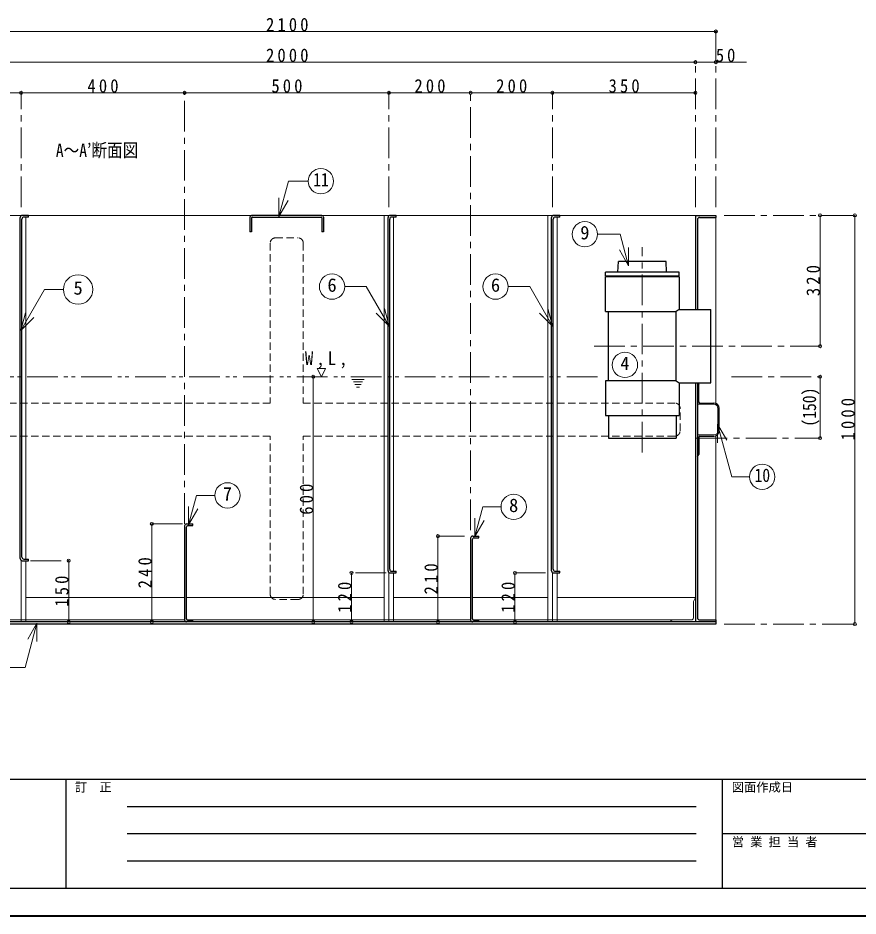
# Model space of a CAD drawing. Units: millimetres at full size, sheet at 1:15. Extents: x -3100 to 2975, y -2083 to 2132.
# Drawn here: x -1870 to 185, y -2083 to 115 of the extents above; entities that cross this region are included whole.
import ezdxf
from ezdxf.enums import TextEntityAlignment as Align

# ---------------------------------------------------------------- set-up
doc = ezdxf.new("R2010")
doc.units = ezdxf.units.MM
doc.header["$LTSCALE"] = 15
doc.header["$PDMODE"] = 32
doc.header["$PDSIZE"] = 7.5
for name, pattern in [('CHAIN1', [8, 5, -1, 1, -1]), ('DASHED1', [1.8, 1.2, -0.6]), ('DOUBLE_CHAIN1', [8.8, 5, -1, 0.6, -0.6, 0.6, -1])]:
    doc.linetypes.add(name, pattern=pattern)
doc.layers.add('0-0____1', color=7, linetype='Continuous', lineweight=18)
doc.layers.add('0-4____5', color=7, linetype='Continuous', lineweight=18)
doc.styles.add('ＭＳ ゴシック', font='')
doc.styles.get('ＭＳ ゴシック').set_extended_font_data('MS Gothic')

msp = doc.modelspace()

# ---------------------------------------------------------------- linework, layer by layer
at = {"layer": '0-0____1', "color": 4, "lineweight": 9}
for p, q in [((-2262.44, 82.14), (-162.44, 82.14)), ((-2212.44, 7.14), (-212.44, 7.14)), ((-212.44, 7.14), (-87.44, 7.14)), ((-2212.44, -67.86), (-1862.44, -67.86)), ((-1862.44, -67.86), (-1462.44, -67.86)), ((-1462.44, -67.86), (-962.44, -67.86)), ((-962.44, -67.86), (-762.44, -67.86)), ((-762.44, -67.86), (-562.44, -67.86)), ((-562.44, -67.86), (-212.44, -67.86)), ((92.56, -367.86), (92.56, -687.86)), ((177.56, -367.86), (177.56, -1367.86)), ((-1147.44, -1362.86), (-1147.44, -762.86)), ((92.56, -762.86), (92.56, -912.86)), ((-1542.44, -1122.86), (-1542.44, -1362.86)), ((-842.44, -1152.86), (-842.44, -1362.86)), ((-1862.44, -1211.86), (-1862.44, -1362.86)), ((-1745.94, -1212.86), (-1745.94, -1362.86)), ((-1053.94, -1242.86), (-1053.94, -1362.86)), ((-962.44, -1241.86), (-962.44, -1362.86)), ((-653.94, -1242.86), (-653.94, -1362.86)), ((-562.44, -1241.86), (-562.44, -1362.86)), ((-1850.94, -1302.86), (-1462.44, -1302.86)), ((-1458.44, -1302.86), (-973.94, -1302.86)), ((-950.94, -1302.86), (-762.44, -1302.86)), ((-758.44, -1302.86), (-573.94, -1302.86)), ((-550.94, -1302.86), (-212.44, -1302.86)), ((-1462.44, -1357.86), (-2157.44, -1357.86)), ((-762.44, -1357.86), (-1456.44, -1357.86)), ((-267.44, -1357.86), (-756.44, -1357.86))]:
    msp.add_line(p, q, dxfattribs=at)
at = {"layer": '0-0____1', "color": 4, "linetype": 'CHAIN1', "lineweight": 9}
for p, q in [((-162.44, -347.86), (-162.44, 82.14)), ((-212.44, -347.86), (-212.44, 7.14)), ((-1862.44, -347.86), (-1862.44, -67.86)), ((-1462.44, -1122.86), (-1462.44, -67.86)), ((-962.44, -347.86), (-962.44, -67.86)), ((-762.44, -1137.86), (-762.44, -67.86)), ((-562.44, -347.86), (-562.44, -67.86)), ((-142.44, -367.86), (177.56, -367.86)), ((-342.44, -947.86), (-342.44, -445.86)), ((-460.44, -687.86), (92.56, -687.86)), ((-1022.94, -769.11), (-1052.94, -769.11)), ((-124.44, -762.86), (92.56, -762.86)), ((-1026.69, -775.36), (-1049.19, -775.36)), ((-1030.44, -781.61), (-1045.44, -781.61)), ((-1034.19, -787.86), (-1041.69, -787.86)), ((-209.44, -912.86), (92.56, -912.86)), ((-1467.44, -1122.86), (-1542.44, -1122.86)), ((-777.44, -1152.86), (-842.44, -1152.86)), ((-1839.44, -1212.86), (-1745.94, -1212.86)), ((-969.44, -1242.86), (-1053.94, -1242.86)), ((-579.44, -1242.86), (-653.94, -1242.86)), ((-142.44, -1367.86), (177.56, -1367.86))]:
    msp.add_line(p, q, dxfattribs=at)
at = {"layer": '0-0____1'}
for p, q in [((-1231.36, -370.2), (-1208.33, -284.26)), ((-1208.33, -284.26), (-1159.93, -284.26)), ((-1231.36, -370.2), (-1231.36, -325.2)), ((-1231.36, -370.2), (-1208.86, -331.23)), ((-2212.44, -367.86), (-1859.44, -367.86)), ((-1850.94, -371.86), (-1850.94, -1208.86)), ((-1844.44, -367.86), (-1298.44, -367.86)), ((-1126.44, -367.86), (-959.44, -367.86)), ((-973.94, -367.86), (-973.94, -1362.86)), ((-950.94, -371.86), (-950.94, -1238.86)), ((-944.44, -367.86), (-559.44, -367.86)), ((-573.94, -367.86), (-573.94, -1362.86)), ((-550.94, -371.86), (-550.94, -1238.86)), ((-544.44, -367.86), (-212.44, -367.86)), ((-162.44, -372.86), (-162.44, -828.11)), ((-451.97, -413.96), (-396.71, -413.96)), ((-375.99, -491.31), (-396.71, -413.96)), ((-375.99, -491.31), (-398.49, -452.34)), ((-375.99, -491.31), (-375.99, -446.31)), ((-1070.54, -542.16), (-1017.83, -542.16)), ((-961.84, -639.14), (-1017.83, -542.16)), ((-670.54, -542.16), (-617.83, -542.16)), ((-561.84, -639.14), (-617.83, -542.16)), ((-1862.89, -649.88), (-1851.24, -606.41)), ((-961.84, -639.14), (-993.66, -607.32)), ((-961.84, -639.14), (-973.48, -595.67)), ((-561.84, -639.14), (-593.66, -607.32)), ((-561.84, -639.14), (-573.48, -595.67)), ((-1862.89, -649.88), (-1831.07, -618.06)), ((-1137.64, -742.45), (-1127.44, -762.86)), ((-1137.64, -742.45), (-1117.24, -742.45)), ((-1127.44, -762.86), (-1117.24, -742.45)), ((-207.44, -830.11), (-167.44, -830.11)), ((-157.44, -895.11), (-157.44, -840.11)), ((-158.07, -879.16), (-135.57, -918.13)), ((-158.07, -879.16), (-158.07, -924.16)), ((-207.44, -905.11), (-167.44, -905.11)), ((-162.44, -1357.86), (-162.44, -907.11)), ((-1452.55, -1125.28), (-1433.19, -1053.04)), ((-1433.19, -1053.04), (-1388.48, -1053.04)), ((-1452.55, -1125.28), (-1452.55, -1080.28)), ((-1452.55, -1125.28), (-1430.05, -1086.31)), ((-752.23, -1153.47), (-732.88, -1081.22)), ((-732.88, -1081.22), (-688.16, -1081.22)), ((-752.23, -1153.47), (-752.23, -1108.47)), ((-752.23, -1153.47), (-729.73, -1114.5)), ((-1850.94, -1212.86), (-1850.94, -1362.86)), ((-950.94, -1242.86), (-950.94, -1362.86)), ((-550.94, -1242.86), (-550.94, -1362.86)), ((-217.44, -1312.86), (-212.44, -1302.86)), ((-217.44, -1352.86), (-217.44, -1312.86)), ((-267.44, -1357.86), (-277.44, -1362.86)), ((-222.44, -1357.86), (-267.44, -1357.86)), ((-1823.68, -1365.76), (-1852.72, -1474.12)), ((-1823.68, -1365.76), (-1846.18, -1404.73)), ((-1823.68, -1365.76), (-1823.68, -1410.76)), ((-1917, -1474.12), (-1852.72, -1474.12))]:
    msp.add_line(p, q, dxfattribs=at)
at = {"layer": '0-0____1', "color": 5, "lineweight": 25}
for p, q in [((-1864.44, -1207.86), (-1864.44, -372.86)), ((-1844.44, -367.86), (-1859.44, -367.86)), ((-1844.44, -371.86), (-1855.44, -371.86)), ((-1844.44, -371.86), (-1844.44, -367.86)), ((-1302.44, -371.86), (-1302.44, -407.86)), ((-1126.44, -367.86), (-1298.44, -367.86)), ((-1296.44, -371.86), (-1128.44, -371.86)), ((-1122.44, -371.86), (-1122.44, -407.86)), ((-964.44, -1237.86), (-964.44, -372.86)), ((-944.44, -367.86), (-959.44, -367.86)), ((-944.44, -371.86), (-955.44, -371.86)), ((-944.44, -371.86), (-944.44, -367.86)), ((-564.44, -1237.86), (-564.44, -372.86)), ((-544.44, -367.86), (-559.44, -367.86)), ((-544.44, -371.86), (-555.44, -371.86)), ((-544.44, -371.86), (-544.44, -367.86)), ((-212.44, -367.86), (-212.44, -597.86)), ((-202.44, -372.86), (-162.44, -372.86)), ((-1860.44, -1203.86), (-1860.44, -376.86)), ((-1126.44, -373.86), (-1126.44, -407.86)), ((-960.44, -1233.86), (-960.44, -376.86)), ((-560.44, -1233.86), (-560.44, -376.86)), ((-207.44, -377.86), (-207.44, -597.86)), ((-1122.44, -407.86), (-1126.44, -407.86)), ((-401.94, -506.86), (-400.94, -480.86)), ((-283.94, -480.86), (-400.94, -480.86)), ((-282.94, -506.86), (-283.94, -480.86)), ((-432.44, -516.86), (-432.44, -506.86)), ((-252.44, -506.86), (-432.44, -506.86)), ((-252.44, -516.86), (-432.44, -516.86)), ((-252.44, -517.86), (-432.44, -517.86)), ((-432.44, -602.86), (-432.44, -517.86)), ((-252.44, -516.86), (-252.44, -506.86)), ((-252.44, -517.86), (-252.44, -597.86)), ((-432.44, -602.86), (-259.44, -602.86)), ((-425.44, -772.86), (-425.44, -602.86)), ((-252.44, -597.86), (-259.44, -602.86)), ((-259.44, -772.86), (-259.44, -602.86)), ((-252.44, -597.86), (-174.44, -597.86)), ((-432.44, -772.86), (-432.44, -857.86)), ((-259.44, -772.86), (-432.44, -772.86)), ((-259.44, -772.86), (-252.44, -777.86)), ((-252.44, -777.86), (-252.44, -857.86)), ((-212.44, -777.86), (-212.44, -1362.86)), ((-207.44, -777.86), (-207.44, -1352.86)), ((-206.99, -777.86), (-204.44, -782.11)), ((-204.44, -824.11), (-204.44, -782.11)), ((-201.44, -827.11), (-167.44, -827.11)), ((-154.44, -895.11), (-154.44, -840.11)), ((-432.44, -857.86), (-252.44, -857.86)), ((-425.44, -857.86), (-425.44, -912.86)), ((-259.44, -857.86), (-259.44, -912.86)), ((-425.44, -912.86), (-259.44, -912.86)), ((-204.44, -911.11), (-204.44, -953.11)), ((-201.44, -908.11), (-167.44, -908.11)), ((-207.44, -958.11), (-204.44, -953.11)), ((-1458.44, -1131.86), (-1458.44, -1353.86)), ((-1457.44, -1122.86), (-1442.44, -1122.86)), ((-758.44, -1161.86), (-758.44, -1353.86)), ((-757.44, -1152.86), (-742.44, -1152.86)), ((-1855.44, -1208.86), (-1844.44, -1208.86)), ((-959.44, -1242.86), (-944.44, -1242.86)), ((-955.44, -1238.86), (-944.44, -1238.86)), ((-944.44, -1242.86), (-944.44, -1238.86)), ((-555.44, -1238.86), (-544.44, -1238.86)), ((-1442.44, -1358.86), (-1453.44, -1358.86)), ((-1442.44, -1362.86), (-1442.44, -1358.86)), ((-742.44, -1358.86), (-753.44, -1358.86)), ((-742.44, -1362.86), (-742.44, -1358.86)), ((-202.44, -1357.86), (-162.44, -1357.86)), ((-162.44, -1357.86), (-162.44, -1367.86)), ((-162.44, -1362.86), (-2262.44, -1362.86)), ((-162.44, -1367.86), (-2262.44, -1367.86))]:
    msp.add_line(p, q, dxfattribs=at)
at = {"layer": '0-0____1', "color": 4, "linetype": 'DASHED1', "lineweight": 9}
for p, q in [((-1252.94, -435.86), (-1252.94, -827.11)), ((-1239.94, -422.86), (-1184.94, -422.86)), ((-1171.94, -435.86), (-1171.94, -827.11)), ((-2161.94, -827.11), (-1252.94, -827.11)), ((-262.94, -827.11), (-1171.94, -827.11)), ((-249.94, -895.11), (-249.94, -840.11)), ((-2161.94, -908.11), (-1252.94, -908.11)), ((-1252.94, -1294.86), (-1252.94, -908.11)), ((-1171.94, -1294.86), (-1171.94, -908.11)), ((-262.94, -908.11), (-1171.94, -908.11)), ((-1184.94, -1307.86), (-1239.94, -1307.86))]:
    msp.add_line(p, q, dxfattribs=at)
at = {"layer": '0-0____1', "color": 4, "linetype": 'DOUBLE_CHAIN1', "lineweight": 9}
msp.add_line((-452.44, -762.86), (-2194.96, -762.86), dxfattribs=at)
at = {"layer": '0-0____1', "color": 6, "lineweight": 25}
for p, q in [((-3032.44, -1747.16), (2907.56, -1747.16)), ((-1753.15, -1747.16), (-1753.15, -2015.02)), ((-146.01, -2015.02), (-146.01, -1747.16)), ((-1603.15, -1814.12), (-210.3, -1814.12)), ((-210.3, -1881.09), (-1603.15, -1881.09)), ((2907.56, -1881.09), (-146.01, -1881.09)), ((-210.3, -1948.05), (-1603.15, -1948.05)), ((2907.56, -2015.02), (-3032.44, -2015.02))]:
    msp.add_line(p, q, dxfattribs=at)
at = {"layer": '0-0____1', "color": 1, "lineweight": 40}
msp.add_line((2975.06, -2082.52), (-3099.94, -2082.52), dxfattribs=at)
at = {"layer": '0-0____1', "color": 5, "lineweight": 25}
for points in [[(-212.44, -367.86), (-162.44, -367.86), (-162.44, -372.86)], [(-1298.44, -373.86), (-1298.44, -407.86), (-1302.44, -407.86)], [(-252.44, -777.86), (-174.44, -777.86), (-174.44, -597.86)], [(-1453.44, -1126.86), (-1442.44, -1126.86), (-1442.44, -1122.86)], [(-753.44, -1156.86), (-742.44, -1156.86), (-742.44, -1152.86)], [(-1859.44, -1212.86), (-1844.44, -1212.86), (-1844.44, -1208.86)], [(-559.44, -1242.86), (-544.44, -1242.86), (-544.44, -1238.86)]]:
    msp.add_lwpolyline(points, dxfattribs=at)
at = {"layer": '0-0____1'}
for points in [[(-1862.89, -649.88), (-1804.81, -549.28), (-1758.85, -549.28)], [(-158.07, -879.16), (-123.66, -1007.59), (-80.09, -1007.59)]]:
    msp.add_lwpolyline(points, dxfattribs=at)
for centre, radius in [((-1128.93, -284.26), 31), ((-482.97, -413.96), 31), ((-1722.85, -549.28), 36), ((-1101.54, -542.16), 31), ((-701.54, -542.16), 31), ((-384.92, -733.79), 31), ((-49.09, -1007.59), 31), ((-1357.48, -1053.04), 31), ((-657.16, -1081.22), 31)]:
    msp.add_circle(centre, radius, dxfattribs=at)
at = {"layer": '0-0____1', "color": 5, "lineweight": 25}
for centre, radius, start, end in [((-1859.44, -372.86), 5, 90, 180), ((-1855.44, -376.86), 5, 90, 180), ((-1298.44, -371.86), 4, 90, 180), ((-1296.44, -373.86), 2, 90, 180), ((-1128.44, -373.86), 2, 0, 90), ((-1126.44, -371.86), 4, 0, 90), ((-959.44, -372.86), 5, 90, 180), ((-955.44, -376.86), 5, 90, 180), ((-559.44, -372.86), 5, 90, 180), ((-555.44, -376.86), 5, 90, 180), ((-202.44, -377.86), 5, 90, 180), ((-201.44, -824.11), 3, 180, 270), ((-167.44, -840.11), 13, 0, 90), ((-167.44, -895.11), 13, 270, 0), ((-201.44, -911.11), 3, 90, 180), ((-1457.44, -1127.86), 5, 90, 180), ((-1453.44, -1131.86), 5, 90, 180), ((-757.44, -1157.86), 5, 90, 180), ((-753.44, -1161.86), 5, 90, 180), ((-1859.44, -1207.86), 5, 180, 270), ((-1855.44, -1203.86), 5, 180, 270), ((-959.44, -1237.86), 5, 180, 270), ((-955.44, -1233.86), 5, 180, 270), ((-559.44, -1237.86), 5, 180, 270), ((-555.44, -1233.86), 5, 180, 270), ((-1457.44, -1357.86), 5, 180, 270), ((-1453.44, -1353.86), 5, 180, 270), ((-757.44, -1357.86), 5, 180, 270), ((-753.44, -1353.86), 5, 180, 270), ((-202.44, -1352.86), 5, 180, 270)]:
    msp.add_arc(centre, radius, start, end, dxfattribs=at)
at = {"layer": '0-0____1', "color": 4, "linetype": 'DASHED1', "lineweight": 9}
for centre, start, end in [((-1239.94, -435.86), 90, 180), ((-1184.94, -435.86), 0, 90), ((-262.94, -840.11), 0, 90), ((-262.94, -895.11), 270, 0), ((-1239.94, -1294.86), 180, 270), ((-1184.94, -1294.86), 270, 0)]:
    msp.add_arc(centre, 13, start, end, dxfattribs=at)
at = {"layer": '0-0____1'}
for centre, radius, start, end in [((-167.44, -840.11), 10, 0, 90), ((-167.44, -895.11), 10, 270, 0), ((-222.44, -1352.86), 5, 270, 0)]:
    msp.add_arc(centre, radius, start, end, dxfattribs=at)
at = {"layer": '0-0____1', "color": 4}
for p in [(-162.44, 82.14), (-212.44, 7.14), (-162.44, 7.14), (-1862.44, -67.86), (-1462.44, -67.86), (-962.44, -67.86), (-762.44, -67.86), (-562.44, -67.86), (-212.44, -67.86), (92.56, -367.86), (177.56, -367.86), (92.56, -687.86), (-1147.44, -762.86), (92.56, -762.86), (92.56, -912.86), (-1542.44, -1122.86), (-842.44, -1152.86), (-1745.94, -1212.86), (-1053.94, -1242.86), (-653.94, -1242.86), (-1745.94, -1362.86), (-1542.44, -1362.86), (-1147.44, -1362.86), (-1053.94, -1362.86), (-842.44, -1362.86), (-653.94, -1362.86), (177.56, -1367.86)]:
    msp.add_point(p, dxfattribs=at)
at = {"layer": '0-4____5', "color": 5, "lineweight": 25}
for p, q in [((-1462.44, -1127.86), (-1462.44, -1357.86)), ((-762.44, -1157.86), (-762.44, -1357.86))]:
    msp.add_line(p, q, dxfattribs=at)

# ---------------------------------------------------------------- texts
at = {"layer": '0-0____1', "style": 'ＭＳ ゴシック', "width": 0.85}
for s, p in [('A～A’断面図', (-1777.44, -234.86)), ('11', (-1147.68, -306.76)), ('10', (-67.84, -1030.09))]:
    msp.add_text(s, height=32.99, dxfattribs=at).set_placement(p, align=Align.BOTTOM_LEFT)
at = {"layer": '0-0____1', "style": 'ＭＳ ゴシック'}
for s, height, p in [('9', 32.99, (-494.22, -436.46)), ('6', 32.99, (-1112.79, -564.66)), ('6', 32.99, (-712.79, -564.66)), ('5', 32.99, (-1734.1, -571.78)), ('4', 32.99, (-396.17, -756.29)), ('7', 32.99, (-1368.73, -1075.54)), ('8', 32.99, (-668.41, -1103.72)), ('訂\u3000正', 21.99, (-1730.65, -1784.66)), ('図面作成日', 21.99, (-123.51, -1784.66)), ('営 業 担 当 者', 21.99, (-123.51, -1918.59))]:
    msp.add_text(s, height=height, dxfattribs=at).set_placement(p, align=Align.BOTTOM_LEFT)
at = {"layer": '0-0____1', "style": 'ＭＳ ゴシック', "width": 0.85}
msp.add_text('(150)', height=32.99, rotation=90, dxfattribs=at).set_placement((92.56, -884.74), align=Align.BOTTOM_LEFT)
at = {"layer": '0-0____1', "char_height": 32.99, "attachment_point": 7, "style": 'ＭＳ ゴシック'}
for s, insert in [('\\T1.38;\\W0.9;2100', (-1263.07, 82.14)), ('\\T1.38;\\W0.9;2000', (-1263.07, 7.14)), ('\\T1.36;\\W0.9;50', (-162.44, 7.14)), ('\\T1.38;\\W0.9;400', (-1699.94, -67.86)), ('\\T1.38;\\W0.9;500', (-1249.94, -67.86)), ('\\T1.38;\\W0.9;200', (-899.94, -67.86)), ('\\T1.38;\\W0.9;200', (-699.94, -67.86)), ('\\T1.38;\\W0.9;350', (-424.94, -67.86)), ('\\T1.38;\\W0.9;W,L,', (-1167.86, -742.45))]:
    msp.add_mtext(s, dxfattribs=dict(at, insert=insert))
at = {"layer": '0-0____1', "char_height": 32.99, "attachment_point": 7, "rotation": 90, "style": 'ＭＳ ゴシック'}
for s, insert in [('\\T1.38;\\W0.9;320', (92.56, -565.36)), ('\\T1.38;\\W0.9;1000', (177.56, -918.49)), ('\\T1.38;\\W0.9;600', (-1147.44, -1100.36)), ('\\T1.38;\\W0.9;240', (-1542.44, -1280.36)), ('\\T1.38;\\W0.9;210', (-842.44, -1295.36)), ('\\T1.38;\\W0.9;150', (-1745.94, -1325.36)), ('\\T1.38;\\W0.9;120', (-1053.94, -1340.36)), ('\\T1.38;\\W0.9;120', (-653.94, -1340.36))]:
    msp.add_mtext(s, dxfattribs=dict(at, insert=insert))

doc.saveas('drawing.dxf')
